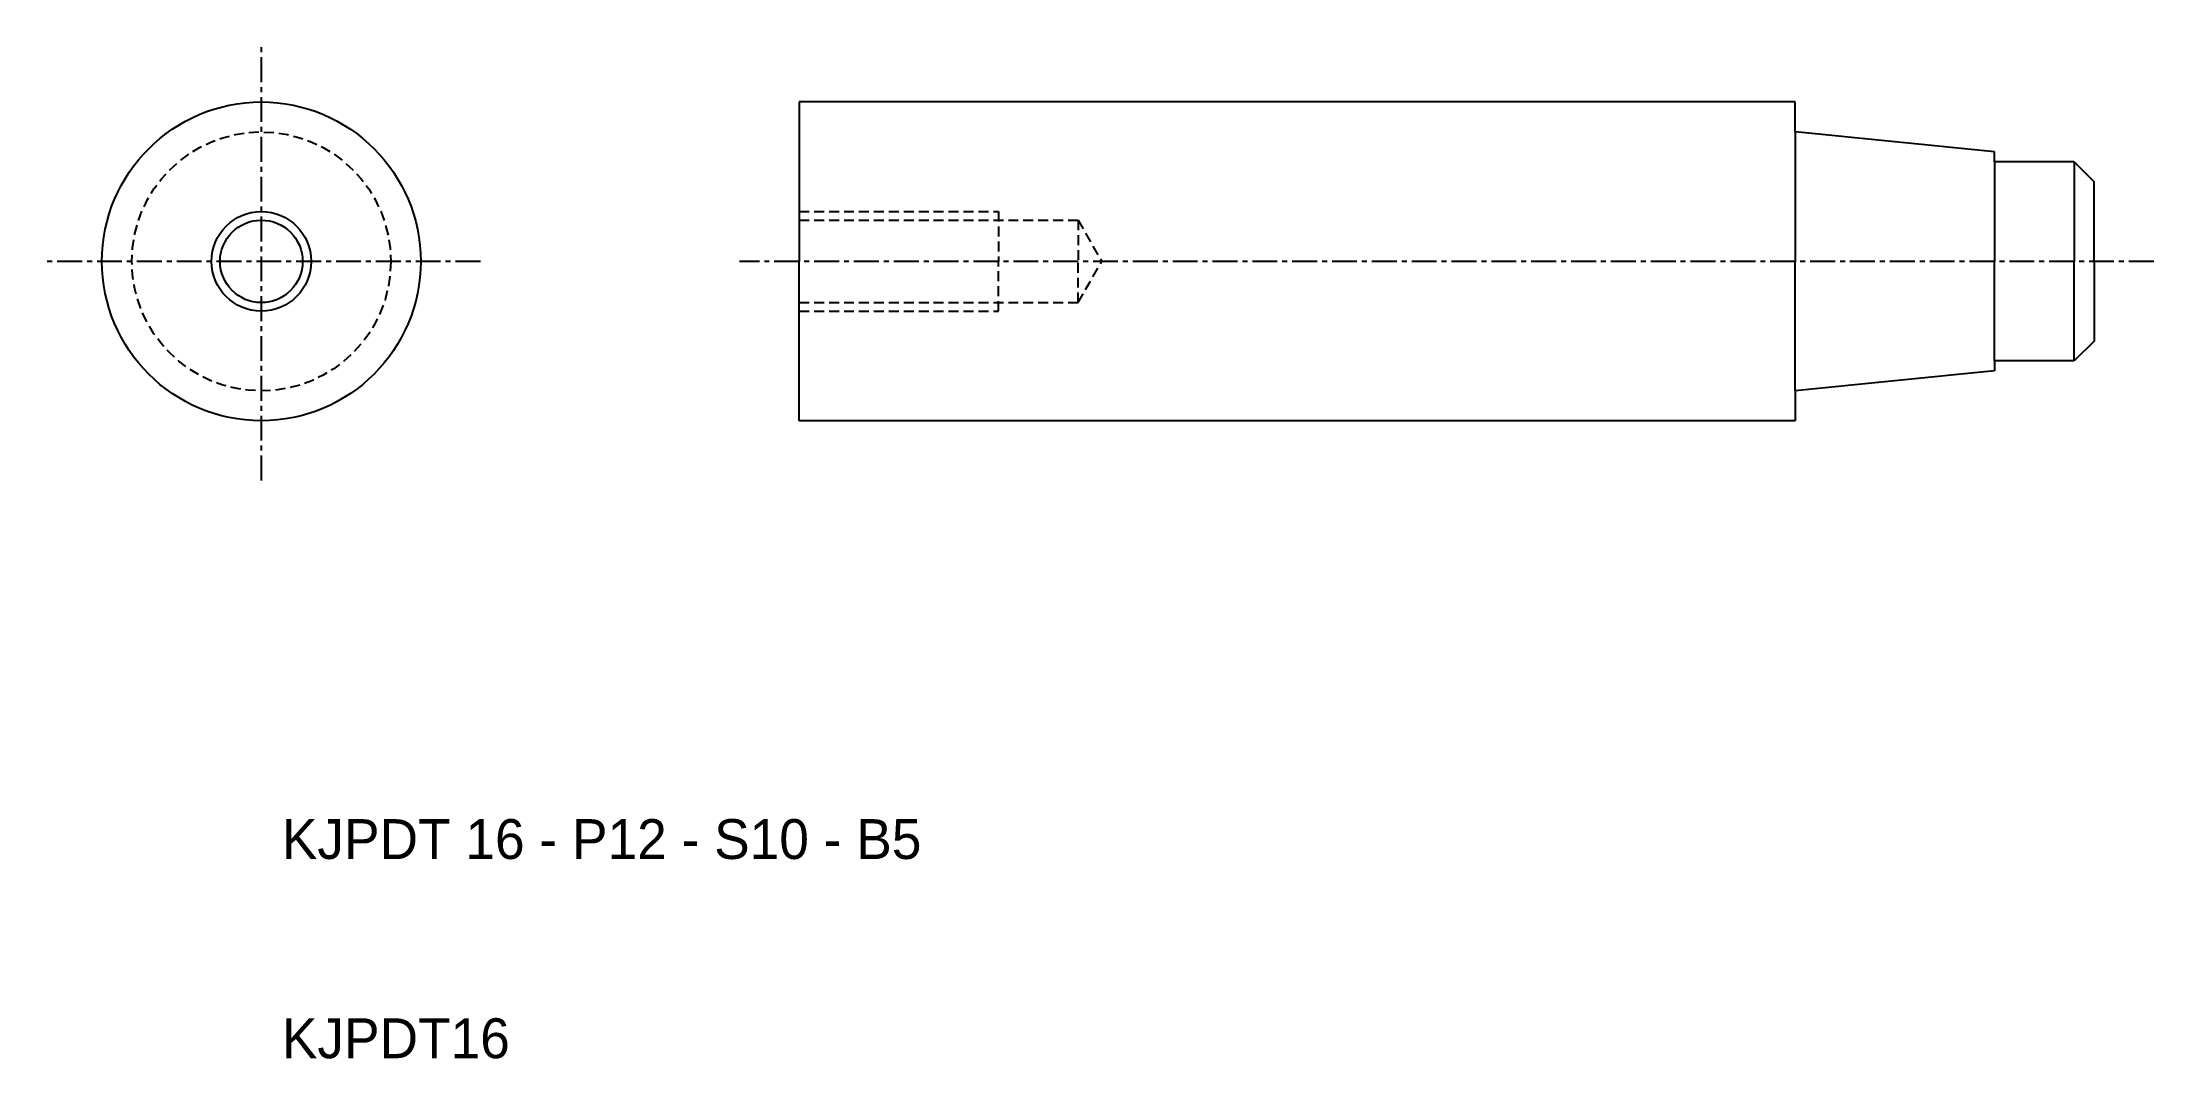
# Model space of a CAD drawing. Extents: x -38 to 68, y 10 to 61.
import ezdxf

# ---------------------------------------------------------------- set-up
doc = ezdxf.new("R2010")
doc.units = 0
doc.linetypes.add('CENTER', pattern=[2, 1.25, -0.25, 0.25, -0.25])
doc.linetypes.add('DASHED', pattern=[0.75, 0.5, -0.25])
doc.layers.get('0').update_dxf_attribs({"linetype": 'CONTINUOUS'})
doc.layers.add('CENTER', color=1, linetype='CENTER')

msp = doc.modelspace()

# ---------------------------------------------------------------- linework, layer by layer
at = {"color": 7, "linetype": 'CONTINUOUS'}
for p, q in [((50, 58), (0, 58)), ((0, 58), (0, 50)), ((50, 56.5), (50, 58)), ((60, 55.5), (50, 56.5)), ((50, 56.5), (50, 50)), ((60, 55), (60, 55.5)), ((64, 55), (60, 55)), ((60, 55), (60, 50)), ((64, 55), (64, 50)), ((64, 55), (65, 54)), ((65, 50), (65, 54)), ((0, 42), (0, 50)), ((50, 43.5), (50, 50)), ((60, 45), (60, 50)), ((64, 45), (64, 50)), ((65, 50), (65, 46)), ((65, 46), (64, 45)), ((64, 45), (60, 45)), ((60, 45), (60, 44.5)), ((60, 44.5), (50, 43.5)), ((50, 43.5), (50, 42)), ((50, 42), (0, 42))]:
    msp.add_line(p, q, dxfattribs=at)
at = {"color": 3, "linetype": 'DASHED'}
for p, q in [((0, 52.5), (10, 52.5)), ((0, 52.07), (14, 52.07)), ((10, 52.5), (10, 50)), ((14, 52.07), (15.19, 50)), ((14, 52.07), (14, 50)), ((10, 47.5), (10, 50)), ((14, 47.93), (14, 50)), ((14, 47.93), (15.19, 50)), ((0, 47.93), (14, 47.93)), ((0, 47.5), (10, 47.5))]:
    msp.add_line(p, q, dxfattribs=at)
at = {"color": 7, "linetype": 'CONTINUOUS'}
for radius in [8, 2.07]:
    msp.add_circle((-27, 50), radius, dxfattribs=at)
at = {"color": 3, "linetype": 'DASHED'}
msp.add_circle((-27, 50), 6.5, dxfattribs=at)
at = {"color": 3, "linetype": 'CONTINUOUS'}
msp.add_circle((-27, 50), 2.5, dxfattribs=at)
at = {"layer": 'CENTER', "color": 1, "linetype": 'CENTER'}
for p, q in [((-27, 39), (-27, 61)), ((-16, 50), (-38, 50)), ((68, 50), (-3, 50))]:
    msp.add_line(p, q, dxfattribs=at)

# ---------------------------------------------------------------- texts
at = {"color": 7, "linetype": 'CONTINUOUS'}
for s, p in [('KJPDT 16 - P12 - S10 - B5', (-25.97, 20)), ('KJPDT16', (-25.97, 10))]:
    msp.add_text(s, height=2, dxfattribs=at).set_placement(p)

doc.saveas('drawing.dxf')
